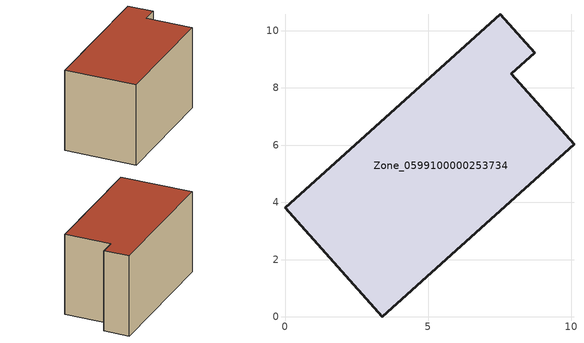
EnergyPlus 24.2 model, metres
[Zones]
Zone_0599100000253734
 floor ground (C_G): 0,3.81 7.53,10.58 8.73,9.23 7.91,8.5 10.1,6.04 3.39,0 z0
 wall outside (C_F): 3.39,0 10.1,6.04 7.91,8.5 8.73,9.23 7.53,10.58 0,3.81 3.39,0 z0:5.85
 roof outside (C_R): 7.53,10.58 0,3.81 3.39,0 10.1,6.04 7.91,8.5 8.73,9.23 z5.85
[BUILDING]
Pand.0599100000253734: North Axis=0; Terrain=City; Loads Convergence Tolerance Value=0.04; Temperature Convergence Tolerance Value=0.4; Solar Distribution=FullExterior; Maximum Number of Warmup Days=25; Minimum Number of Warmup Days=1
[Site:Location]
Rotterdam.The.Hague.AP_ZH_NLD Design_Conditions: Latitude=51.96; Longitude=4.45; Time Zone=1; Elevation=-4.5
[SITE:GROUNDTEMPERATURE:BUILDINGSURFACE]
18, 18, 18, 18, 18, 18, 18, 18, 18, 18, 18, 18
[MATERIAL] Thermal Absorptance=0.9; Solar Absorptance=0.7; Visible Absorptance=0.7
Name | Roughness | Thickness | Conductivity | Density | Specific Heat
G.TI.1975-1991 | MediumSmooth | 0.15 | 0.288461 | 540 | 1210
F.TI.1975-1991 | Rough | 0.3 | 0.230769 | 1920 | 840
R.TI.1975-1991 | MediumRough | 0.2 | 0.153846 | 1500 | 1000
[CONSTRUCTION]
C_G: G.TI.1975-1991
C_F: F.TI.1975-1991
C_R: R.TI.1975-1991
[ZONE]
Zone_0599100000253734: Type=1; Multiplier=1; Ceiling Height=Autocalculate; Volume=Autocalculate; Floor Area=autocalculate; Part of Total Floor Area=Yes
[ZONEINFILTRATION:DESIGNFLOWRATE]
Infil_Zone_0599100000253734: Zone or ZoneList or Space or SpaceList=Zone_0599100000253734; Schedule=AlwaysOn; Design Flow Rate Calculation Method=Flow/Area; Flow Rate per Floor Area=0.003; Constant Term Coefficient=1; Temperature Term Coefficient=0; Velocity Term Coefficient=0; Velocity Squared Term Coefficient=0
[HVACTEMPLATE:ZONE:IDEALLOADSAIRSYSTEM]
Zone_0599100000253734: Maximum Heating Supply Air Temperature=50; Minimum Cooling Supply Air Temperature=13; Maximum Heating Supply Air Humidity Ratio=0.0156; Minimum Cooling Supply Air Humidity Ratio=0.0077; Heating Limit=NoLimit; Cooling Limit=NoLimit; Dehumidification Control Type=ConstantSensibleHeatRatio; Cooling Sensible Heat Ratio=0.7; Dehumidification Setpoint=60; Humidification Control Type=None; Humidification Setpoint=30; Outdoor Air Method=None; Outdoor Air Flow Rate per Person=0.00944; Outdoor Air Flow Rate per Zone Floor Area=0; Outdoor Air Flow Rate per Zone=0; Demand Controlled Ventilation Type=None; Outdoor Air Economizer Type=NoEconomizer; Heat Recovery Type=None; Sensible Heat Recovery Effectiveness=0.7; Latent Heat Recovery Effectiveness=0.65
[ZONECONTROL:THERMOSTAT]
ThermostatControl_Zone_0599100000253734: Zone or ZoneList=Zone_0599100000253734; Control Type Schedule=DualSetpointControlType; Control 1=Thermostat_Zone_0599100000253734; Temperature Difference Between Cutout And Setpoint=0
[THERMOSTATSETPOINT:DUALSETPOINT]
Thermostat_Zone_0599100000253734: Heating Setpoint Temperature Schedule=HeatingSetpoint_Zone_0599100000253734; Cooling Setpoint Temperature Schedule=CoolingSetpoint_Zone_0599100000253734
[SCHEDULE:COMPACT]
HeatingSetpoint_Zone_0599100000253734: Through: 12/31, For: AllDays, Until: 24:00, 21
CoolingSetpoint_Zone_0599100000253734: Through: 12/31, For: AllDays, Until: 24:00, 24
DualSetpointControlType: Through: 12/31, For: AllDays, Until: 24:00, 4
AlwaysOn: Through: 12/31, For: AllDays, Until: 24:00, 1
